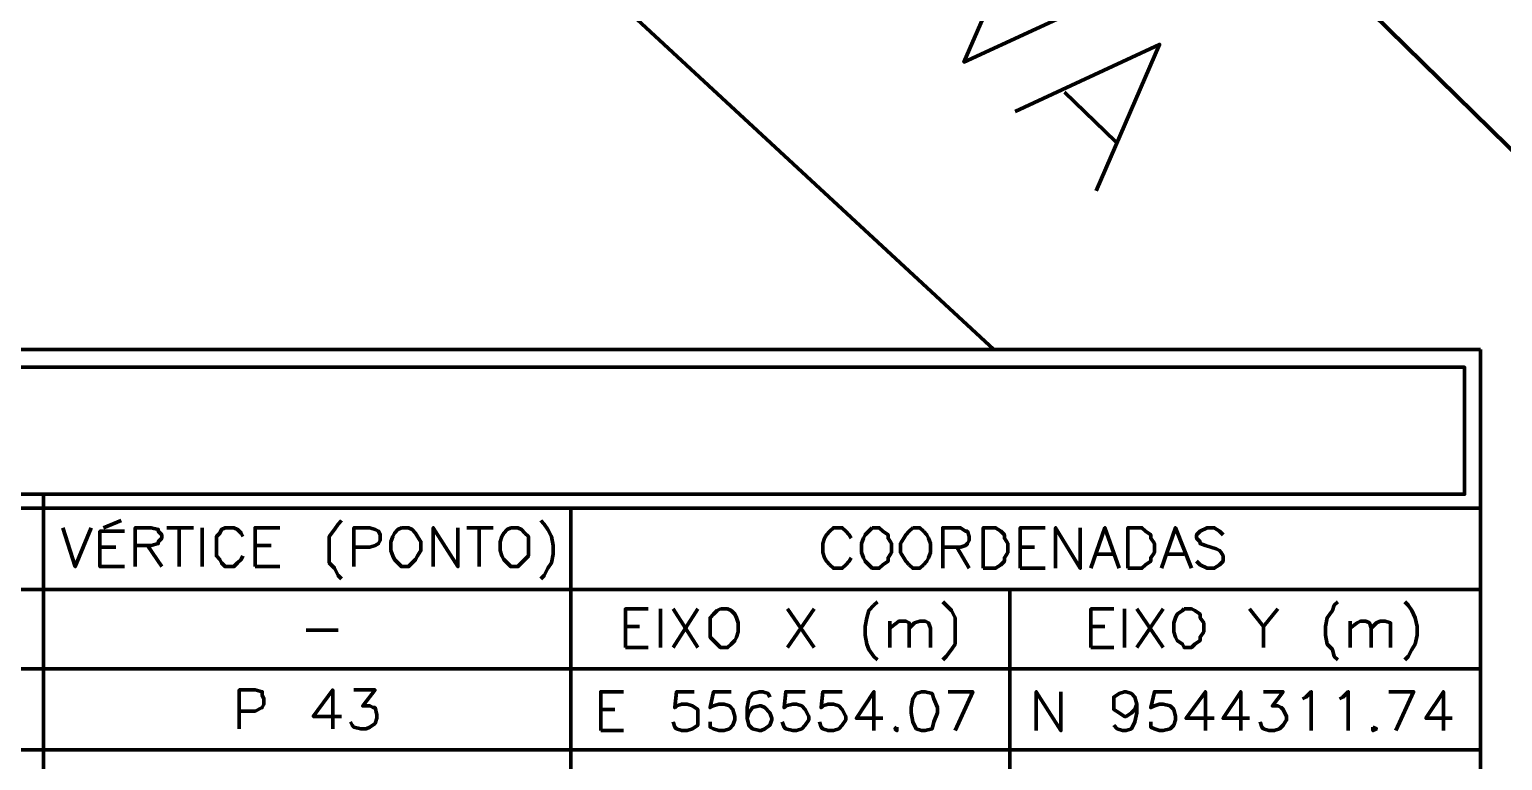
# Model space of a CAD drawing. Header units: inches. Extents: x 1 to 529, y -1 to 335.
# Drawn here: x 133.5 to 189.2, y 86.4 to 114 of the extents above; entities that cross this region are included whole.
import ezdxf

# ---------------------------------------------------------------- set-up
doc = ezdxf.new("R2010")
doc.units = ezdxf.units.IN
doc.layers.add('P', color=250, linetype='CONTINUOUS', lineweight=100)

msp = doc.modelspace()

# ---------------------------------------------------------------- linework, layer by layer
at = {"layer": 'P', "color": 252, "linetype": 'CONTINUOUS'}
for points in [[(170, 101.933), (23.467, 237.467)], [(169.467, 129.2), (264.133, 36.4)]]:
    msp.add_lwpolyline(points, dxfattribs=at)
at = {"layer": 'P', "color": 0, "linetype": 'CONTINUOUS'}
for points in [[(171.267, 118.333), (168.867, 112.8), (174.333, 115.333)], [(170.8, 110.933), (176.267, 113.467), (173.867, 107.933)], [(172.667, 111.667), (174.6, 109.8)], [(25.533, 101.933), (188.4, 101.933)], [(188.4, 101.933), (188.4, 50.6)], [(26.067, 101.267), (187.8, 101.267), (187.8, 96.467), (26.067, 96.467), (26.067, 101.267)], [(134.067, 96.4), (134.067, 26.4)], [(188.4, 96.4), (188.4, 50.6)], [(79.8, 95.933), (134.067, 95.933)], [(134.067, 95.933), (188.4, 95.933)], [(188.4, 95.933), (134.067, 95.933)], [(154, 95.933), (154, 50.6)], [(136.333, 95.2), (137, 95.467)], [(145.333, 95.467), (145.2, 95.333), (145.067, 95.133), (144.867, 94.867), (144.867, 94.533), (144.867, 94.2), (144.867, 93.867), (145.067, 93.667), (145.2, 93.4), (145.333, 93.267)], [(152.867, 95.467), (153, 95.333), (153.133, 95.133), (153.267, 94.867), (153.333, 94.533), (153.333, 94.2), (153.267, 93.867), (153.133, 93.667), (153, 93.4), (152.867, 93.267)], [(134.8, 95.2), (135.267, 93.733), (135.867, 95.2)], [(137.133, 95.067), (136.2, 95.067), (136.2, 93.733), (137.133, 93.733)], [(137.533, 93.733), (137.533, 95.2), (138.133, 95.2), (138.4, 95.133), (138.4, 95.067), (138.533, 94.933), (138.533, 94.8), (138.4, 94.667), (138.4, 94.6), (138.133, 94.533), (137.533, 94.533)], [(138.733, 95.2), (139.733, 95.2)], [(139.2, 95.2), (139.2, 93.733)], [(140.067, 95.2), (140.067, 93.733)], [(141.6, 94.867), (141.533, 95), (141.4, 95.133), (141.267, 95.2), (140.933, 95.2), (140.8, 95.133), (140.733, 95), (140.6, 94.867), (140.6, 94.667), (140.6, 94.333), (140.6, 94.133), (140.733, 94), (140.8, 93.867), (140.933, 93.733), (141.267, 93.733), (141.4, 93.867), (141.533, 94), (141.6, 94.133)], [(142.067, 93.733), (142.067, 95.2), (143, 95.2)], [(145.8, 93.733), (145.8, 95.2), (146.4, 95.2), (146.6, 95.133), (146.733, 95.067), (146.8, 94.933), (146.8, 94.733), (146.733, 94.6), (146.6, 94.533), (146.4, 94.467), (145.8, 94.467)], [(147.6, 95.2), (147.467, 95.133), (147.333, 95), (147.267, 94.867), (147.2, 94.667), (147.2, 94.333), (147.267, 94.133), (147.333, 94), (147.467, 93.867), (147.6, 93.733), (147.867, 93.733), (148, 93.867), (148.133, 94), (148.2, 94.133), (148.333, 94.333), (148.333, 94.667), (148.2, 94.867), (148.133, 95), (148, 95.133), (147.867, 95.2), (147.6, 95.2)], [(148.8, 93.733), (148.8, 95.2), (149.733, 93.733), (149.733, 95.2)], [(150.067, 95.2), (151.067, 95.2)], [(150.533, 95.2), (150.533, 93.733)], [(151.733, 95.2), (151.6, 95.133), (151.467, 95), (151.4, 94.867), (151.333, 94.667), (151.333, 94.333), (151.4, 94.133), (151.467, 94), (151.6, 93.867), (151.733, 93.733), (152, 93.733), (152.133, 93.867), (152.267, 94), (152.4, 94.133), (152.4, 94.333), (152.4, 94.667), (152.4, 94.867), (152.267, 95), (152.133, 95.133), (152, 95.2), (151.733, 95.2)], [(164.6, 94.8), (164.533, 94.933), (164.4, 95.067), (164.267, 95.2), (163.933, 95.2), (163.8, 95.067), (163.667, 94.933), (163.6, 94.8), (163.533, 94.6), (163.533, 94.267), (163.6, 94.067), (163.667, 93.933), (163.8, 93.8), (163.933, 93.667), (164.267, 93.667), (164.4, 93.8), (164.533, 93.933), (164.6, 94.067)], [(165.4, 95.2), (165.267, 95.067), (165.133, 94.933), (165.067, 94.8), (165, 94.6), (165, 94.267), (165.067, 94.067), (165.133, 93.933), (165.267, 93.8), (165.4, 93.667), (165.667, 93.667), (165.8, 93.8), (166, 93.933), (166, 94.067), (166.133, 94.267), (166.133, 94.6), (166, 94.8), (166, 94.933), (165.8, 95.067), (165.667, 95.2), (165.4, 95.2)], [(166.933, 95.2), (166.8, 95.067), (166.667, 94.933), (166.6, 94.8), (166.467, 94.6), (166.467, 94.267), (166.6, 94.067), (166.667, 93.933), (166.8, 93.8), (166.933, 93.667), (167.2, 93.667), (167.333, 93.8), (167.467, 93.933), (167.533, 94.067), (167.6, 94.267), (167.6, 94.6), (167.533, 94.8), (167.467, 94.933), (167.333, 95.067), (167.2, 95.2), (166.933, 95.2)], [(168.067, 93.667), (168.067, 95.2), (168.733, 95.2), (168.933, 95.067), (169, 95.067), (169.067, 94.867), (169.067, 94.733), (169, 94.6), (168.933, 94.533), (168.733, 94.467), (168.067, 94.467)], [(169.6, 93.667), (169.6, 95.2), (170.067, 95.2), (170.267, 95.067), (170.4, 94.933), (170.4, 94.8), (170.533, 94.6), (170.533, 94.267), (170.4, 94.067), (170.4, 93.933), (170.267, 93.8), (170.067, 93.667), (169.6, 93.667)], [(171, 93.667), (171, 95.2), (171.933, 95.2)], [(172.333, 93.667), (172.333, 95.2), (173.267, 93.667), (173.267, 95.2)], [(173.667, 93.667), (174.2, 95.2), (174.733, 93.667)], [(175.067, 93.667), (175.067, 95.2), (175.6, 95.2), (175.733, 95.067), (175.933, 94.933), (175.933, 94.8), (176.067, 94.6), (176.067, 94.267), (175.933, 94.067), (175.933, 93.933), (175.733, 93.8), (175.6, 93.667), (175.067, 93.667)], [(176.333, 93.667), (176.867, 95.2), (177.467, 93.667)], [(178.667, 94.933), (178.533, 95.067), (178.333, 95.2), (178.067, 95.2), (177.8, 95.067), (177.667, 94.933), (177.667, 94.8), (177.8, 94.667), (177.8, 94.6), (178, 94.533), (178.4, 94.4), (178.533, 94.333), (178.6, 94.267), (178.667, 94.133), (178.667, 93.933), (178.533, 93.8), (178.333, 93.667), (178.067, 93.667), (177.8, 93.8), (177.667, 93.933)], [(136.2, 94.467), (136.8, 94.467)], [(138, 94.533), (138.533, 93.733)], [(142.067, 94.533), (142.667, 94.533)], [(168.6, 94.467), (169.067, 93.667)], [(171, 94.467), (171.533, 94.467)], [(173.867, 94.2), (174.533, 94.2)], [(176.533, 94.2), (177.2, 94.2)], [(142.067, 93.733), (143, 93.733)], [(171, 93.667), (171.933, 93.667)], [(79.8, 92.867), (134.067, 92.867)], [(134.067, 92.867), (188.4, 92.867)], [(170.6, 92.867), (170.6, 50.6)], [(156.067, 90.667), (156.067, 92.133), (156.933, 92.133)], [(157.4, 92.133), (157.4, 90.667)], [(157.867, 92.133), (158.8, 90.667)], [(158.8, 92.133), (157.867, 90.667)], [(159.667, 92.133), (159.533, 92.067), (159.4, 91.933), (159.267, 91.8), (159.267, 91.6), (159.267, 91.267), (159.267, 91.067), (159.4, 90.933), (159.533, 90.8), (159.667, 90.667), (159.933, 90.667), (160.067, 90.8), (160.2, 90.933), (160.267, 91.067), (160.333, 91.267), (160.333, 91.6), (160.267, 91.8), (160.2, 91.933), (160.067, 92.067), (159.933, 92.133), (159.667, 92.133)], [(162.2, 92.133), (163.2, 90.667)], [(163.2, 92.133), (162.2, 90.667)], [(165.6, 92.4), (165.467, 92.267), (165.267, 92.067), (165.2, 91.8), (165.133, 91.467), (165.133, 91.133), (165.2, 90.8), (165.267, 90.6), (165.467, 90.333), (165.6, 90.2)], [(168.067, 92.4), (168.2, 92.267), (168.4, 92.067), (168.533, 91.8), (168.533, 91.467), (168.533, 91.133), (168.533, 90.8), (168.4, 90.6), (168.2, 90.333), (168.067, 90.2)], [(173.667, 90.667), (173.667, 92.133), (174.533, 92.133)], [(174.933, 92.133), (174.933, 90.667)], [(175.4, 92.133), (176.4, 90.667)], [(176.4, 92.133), (175.4, 90.667)], [(177.2, 92.133), (177.133, 92.067), (176.933, 91.933), (176.867, 91.8), (176.8, 91.6), (176.8, 91.267), (176.867, 91.067), (176.933, 90.933), (177.133, 90.8), (177.2, 90.667), (177.467, 90.667), (177.6, 90.8), (177.8, 90.933), (177.8, 91.067), (177.933, 91.267), (177.933, 91.6), (177.8, 91.8), (177.8, 91.933), (177.6, 92.067), (177.467, 92.133), (177.2, 92.133)], [(179.667, 92.133), (180.2, 91.467), (180.2, 90.667)], [(180.733, 92.133), (180.2, 91.467)], [(183, 92.4), (182.867, 92.267), (182.8, 92.067), (182.6, 91.8), (182.533, 91.467), (182.533, 91.133), (182.6, 90.8), (182.8, 90.6), (182.867, 90.333), (183, 90.2)], [(185.533, 92.4), (185.667, 92.267), (185.8, 92.067), (185.933, 91.8), (186, 91.467), (186, 91.133), (185.933, 90.8), (185.8, 90.6), (185.667, 90.333), (185.533, 90.2)], [(156.067, 91.467), (156.6, 91.467)], [(166.067, 91.667), (166.067, 90.667)], [(166.067, 91.4), (166.333, 91.6), (166.4, 91.667), (166.667, 91.667), (166.8, 91.6), (166.8, 91.4), (166.8, 90.667)], [(166.8, 91.4), (167, 91.6), (167.2, 91.667), (167.4, 91.667), (167.533, 91.6), (167.6, 91.4), (167.6, 90.667)], [(173.667, 91.467), (174.2, 91.467)], [(183.467, 91.667), (183.467, 90.667)], [(183.467, 91.4), (183.733, 91.6), (183.867, 91.667), (184.067, 91.667), (184.2, 91.6), (184.267, 91.4), (184.267, 90.667)], [(184.267, 91.4), (184.467, 91.6), (184.6, 91.667), (184.8, 91.667), (185, 91.6), (185, 91.4), (185, 90.667)], [(144, 91.333), (145.2, 91.333)], [(156.067, 90.667), (156.933, 90.667)], [(173.667, 90.667), (174.533, 90.667)], [(79.8, 89.867), (134.067, 89.867)], [(134.067, 89.867), (188.4, 89.867)], [(141.467, 87.6), (141.467, 89.067), (142.067, 89.067), (142.333, 89), (142.333, 88.867), (142.4, 88.733), (142.4, 88.533), (142.333, 88.4), (142.333, 88.4), (142.067, 88.267), (141.467, 88.267)], [(145, 87.6), (145, 89.067), (144.267, 88.067), (145.333, 88.067)], [(145.8, 89.067), (146.6, 89.067), (146.133, 88.467), (146.4, 88.467), (146.533, 88.4), (146.6, 88.4), (146.667, 88.133), (146.667, 88), (146.6, 87.8), (146.4, 87.667), (146.267, 87.6), (146.067, 87.6), (145.8, 87.667), (145.733, 87.733), (145.667, 87.867)], [(155.133, 87.533), (155.133, 89), (156, 89)], [(158.667, 89), (158, 89), (157.933, 88.4), (158, 88.467), (158.2, 88.533), (158.4, 88.533), (158.6, 88.467), (158.8, 88.333), (158.8, 88.067), (158.8, 87.933), (158.8, 87.733), (158.6, 87.6), (158.4, 87.533), (158.2, 87.533), (158, 87.6), (157.933, 87.667), (157.867, 87.867)], [(160.067, 89), (159.4, 89), (159.267, 88.4), (159.4, 88.467), (159.6, 88.533), (159.8, 88.533), (160, 88.467), (160.133, 88.333), (160.2, 88.067), (160.2, 87.933), (160.133, 87.733), (160, 87.6), (159.8, 87.533), (159.6, 87.533), (159.4, 87.6), (159.267, 87.667), (159.267, 87.867)], [(161.533, 88.8), (161.467, 88.933), (161.267, 89), (161.133, 89), (160.867, 88.933), (160.733, 88.733), (160.667, 88.4), (160.667, 88), (160.733, 87.733), (160.867, 87.6), (161.133, 87.533), (161.2, 87.533), (161.333, 87.6), (161.533, 87.733), (161.6, 87.933), (161.6, 88), (161.533, 88.2), (161.333, 88.4), (161.2, 88.467), (161.133, 88.467), (160.867, 88.4), (160.733, 88.2), (160.667, 88)], [(162.867, 89), (162.133, 89), (162.067, 88.4), (162.133, 88.467), (162.4, 88.533), (162.533, 88.533), (162.733, 88.467), (162.867, 88.333), (163, 88.067), (163, 87.933), (162.867, 87.733), (162.733, 87.6), (162.533, 87.533), (162.4, 87.533), (162.133, 87.6), (162.067, 87.667), (162, 87.867)], [(164.267, 89), (163.533, 89), (163.467, 88.4), (163.533, 88.467), (163.733, 88.533), (163.933, 88.533), (164.133, 88.467), (164.267, 88.333), (164.4, 88.067), (164.4, 87.933), (164.267, 87.733), (164.133, 87.6), (163.933, 87.533), (163.733, 87.533), (163.533, 87.6), (163.467, 87.667), (163.4, 87.867)], [(165.467, 87.533), (165.467, 89), (164.8, 88), (165.8, 88)], [(167.267, 89), (167.067, 88.933), (166.933, 88.733), (166.867, 88.4), (166.867, 88.2), (166.933, 87.867), (167.067, 87.6), (167.267, 87.533), (167.4, 87.533), (167.667, 87.6), (167.733, 87.867), (167.867, 88.2), (167.867, 88.4), (167.733, 88.733), (167.667, 88.933), (167.4, 89), (167.267, 89)], [(168.533, 87.533), (169.2, 89), (168.267, 89)], [(171.6, 87.533), (171.6, 89), (172.533, 87.533), (172.533, 89)], [(175.4, 88.533), (175.333, 88.333), (175.2, 88.2), (175, 88.067), (174.933, 88.067), (174.733, 88.2), (174.533, 88.333), (174.533, 88.533), (174.533, 88.533), (174.533, 88.8), (174.733, 88.933), (174.933, 89), (175, 89), (175.2, 88.933), (175.333, 88.8), (175.4, 88.533), (175.4, 88.2), (175.333, 87.867), (175.2, 87.6), (175, 87.533), (174.867, 87.533), (174.667, 87.6), (174.533, 87.733)], [(176.733, 89), (176.067, 89), (175.933, 88.4), (176.067, 88.467), (176.267, 88.533), (176.4, 88.533), (176.667, 88.467), (176.8, 88.333), (176.867, 88.067), (176.867, 87.933), (176.8, 87.733), (176.667, 87.6), (176.4, 87.533), (176.267, 87.533), (176.067, 87.6), (175.933, 87.667), (175.933, 87.867)], [(178, 87.533), (178, 89), (177.267, 88), (178.333, 88)], [(179.333, 87.533), (179.333, 89), (178.667, 88), (179.667, 88)], [(180.2, 89), (180.933, 89), (180.533, 88.467), (180.733, 88.467), (180.867, 88.4), (180.933, 88.333), (181.067, 88.067), (181.067, 87.933), (180.933, 87.733), (180.8, 87.6), (180.6, 87.533), (180.4, 87.533), (180.2, 87.6), (180.133, 87.667), (180.067, 87.867)], [(181.667, 88.733), (181.8, 88.8), (182, 89), (182, 87.533)], [(183.067, 88.733), (183.2, 88.8), (183.4, 89), (183.4, 87.533)], [(185.2, 87.533), (185.867, 89), (184.933, 89)], [(187, 87.533), (187, 89), (186.333, 88), (187.333, 88)], [(155.133, 88.333), (155.667, 88.333)], [(155.133, 87.533), (156, 87.533)], [(166.333, 87.667), (166.267, 87.6), (166.333, 87.533), (166.333, 87.6), (166.333, 87.667)], [(184.333, 87.667), (184.333, 87.6), (184.333, 87.533), (184.467, 87.6), (184.333, 87.667)], [(79.8, 86.8), (134.067, 86.8)], [(134.067, 86.8), (188.4, 86.8)]]:
    msp.add_lwpolyline(points, dxfattribs=at)

doc.saveas('drawing.dxf')
